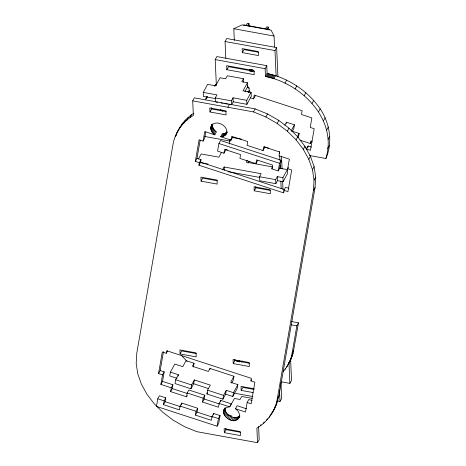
<?xml version="1.0" encoding="UTF-8"?>
<svg xmlns="http://www.w3.org/2000/svg" width="466" height="466" viewBox="0 0 466 466"><rect width="100%" height="100%" fill="white"/><g stroke="black" fill="none" stroke-linecap="round" stroke-linejoin="round"><path stroke-width="0.7" d="M239.792 416.179C234.404 429.786 213.009 409.049 229.592 406.83L231.235 403.812L220.797 400.405L219.148 403.422L218.49 407.232L202.524 402.024L203.188 398.214L204.83 395.197L188.87 389.984L187.221 393.001L186.563 396.816L170.597 391.603L171.261 387.794L172.903 384.776L162.529 381.386L160.881 384.403L171.261 387.794M237.811 419.132L239.46 416.115C233.92 420.099 224.525 414.903 225.142 408.059L223.494 411.076M257.535 442.7L256.882 428.103C267.455 421.864 275.295 411.082 277.282 398.902L313.437 190.518L314.049 180.156L312.453 169.688L308.812 159.337L303.302 149.324L296.079 139.858L287.318 131.167L277.194 123.467L265.865 116.972L253.504 111.91L192.703 100.866L193.361 115.463C182.788 121.702 174.948 132.484 172.956 144.67L136.806 353.053L136.189 363.41L137.785 373.878L141.425 384.229L146.941 394.242L154.164 403.707L162.919 412.398L173.049 420.099L184.373 426.594L196.734 431.656L257.535 442.7L259.183 439.683L258.589 426.477M273.385 410.715L276.693 403.975L278.93 395.884L315.08 187.501L315.698 177.138L314.101 166.671L310.461 156.32L304.945 146.307L297.722 136.841L288.967 128.15L278.837 120.449L267.513 113.954L255.152 108.893L194.351 97.848L192.703 100.866M309.488 155.516L325.897 158.498C336.994 122.372 306.517 89.041 273.961 78.678L265.474 76.441L265.125 68.671L266.773 65.654L216.847 56.584L215.205 59.601L216.364 85.429M325.897 158.498C332.945 142.52 329.852 123.158 320.165 108.828C309.546 93.153 293.452 81.707 275.604 75.661L267.117 73.424L265.474 76.441M210.783 127.282L212.426 124.265C211.983 127.34 214.04 130.177 216.48 131.82L214.832 134.837C211.401 132.758 209.182 127.824 212.094 124.37M158.545 373.575L160.193 370.557L164.183 371.856L162.535 374.874L158.545 373.575L162.296 351.97L166.286 353.275L167.603 350.863M195.359 161.376L197.001 158.358L200.997 159.663L199.349 162.681L195.359 161.376L199.104 139.777L203.1 141.082L204.743 138.058L205.803 131.936M160.193 370.557L163.455 351.743M197.001 158.358L200.147 140.243M157.747 398.785L156.425 406.41L217.086 426.204L218.729 423.186L220.051 415.567L213.667 413.482L212.018 416.499L211.36 420.309L195.394 415.101L196.058 411.286L197.701 408.268L181.74 403.061L180.092 406.078L179.433 409.888L163.467 404.68L164.131 400.871L165.774 397.848L159.389 395.768L157.747 398.785L164.131 400.871M160.881 384.403L162.535 374.874M166.286 353.275L166.723 350.735L251.331 378.345L250.894 380.891L254.885 382.19L251.133 403.795L247.143 402.49L245.489 412.02L235.458 408.746L237.101 405.729L246.467 408.781M284.173 191.625L283.514 192.837L198.906 165.22L199.349 162.681M203.1 141.082L204.749 131.546L214.832 134.837M162.529 381.386L164.183 371.856M198.906 165.22L200.555 162.203L200.997 159.663M163.467 404.68L165.115 401.663L165.774 397.848M193.39 367.051L194.048 363.241L186.068 360.632L182.777 366.666L174.797 364.062L170.41 372.113L169.746 375.922L177.063 378.31M170.597 391.603L172.245 388.586L172.903 384.776M220.593 110.826L220.832 109.428M170.41 372.113L178.391 374.716L175.647 379.743L174.989 383.559L190.949 388.766L193.693 383.739L194.351 379.924L210.317 385.137L207.574 390.164L206.916 393.98L222.876 399.187L225.62 394.16L226.278 390.345L233.466 392.692L237.852 384.642L230.67 382.301L233.955 376.266L210.015 368.449L208.366 371.466L192.406 366.259L194.048 363.241M222.352 111.391L222.597 109.999M178.169 375.986L178.391 374.716M223.96 153.221L224.624 149.411L240.584 154.619L239.926 158.434L255.886 163.642L256.55 159.832L272.517 165.04L271.853 168.849L278.237 170.935L279.885 167.917L281.208 160.292L220.546 140.499L218.898 143.516L217.575 151.135L223.96 153.221L225.608 150.203M181.408 404.966L181.74 403.061M220.645 136.736C223.797 136.963 226.488 134.75 227.321 131.744L225.2 133.218L222.294 133.719L220.645 136.736L231.089 140.144L231.753 136.334L247.714 141.542L247.056 145.357L263.016 150.565L264.665 147.547L264.886 146.277M190.949 388.766L191.613 384.957L194.351 379.924M195.394 415.101L197.042 412.084L197.701 408.268M250.329 97.819L253.591 98.879L254.25 95.07L302.143 110.698L301.479 114.514L311.859 117.898L310.205 127.428L314.195 128.733L310.449 150.332L306.459 149.027L308.102 146.009L311.428 147.099M202.524 402.024L204.172 399.007L204.83 395.197M209.793 369.719L210.015 368.449M213.445 414.752L213.667 413.482M263.016 150.565L263.68 146.755L279.641 151.963L278.983 155.778L289.357 159.162L287.703 168.692L291.693 169.997L287.947 191.596L283.957 190.291L283.514 192.837M220.575 401.675L220.797 400.405M217.086 426.204L218.408 418.585L220.051 415.567M222.876 399.187L223.54 395.378L226.278 390.345M233.955 376.266L233.297 380.075L231.649 383.093M225.62 394.16L232.802 396.502L233.466 392.692M237.852 384.642L237.188 388.458L232.802 396.502M286.246 123.473L286.468 122.203L294.448 124.806L293.79 128.616L292.141 131.633M278.237 170.935L279.559 163.31L281.208 160.292M298.479 137.26L299.143 133.445L291.157 130.841L294.448 124.806M307.88 147.285L308.102 146.009M300.011 140.161L310.391 143.545L310.828 141.006L312.162 141.443M283.782 370.4L283.124 371.606C287.802 366.468 290.935 359.991 292.118 353.146L296.854 325.845L298.502 322.827L291.466 321.552M288.192 364.499L291.139 358.843L293.108 353.164L298.502 322.827M249.019 92.064L249.129 88.849L247.248 85.441M239.134 417.385C240.456 414.076 238.173 410.552 235.458 408.746M176.183 135.524L176.835 133.556L175.193 136.573M206.502 98.408L207.16 96.742M177.115 132.932C180.394 124.783 186.447 117.869 193.856 113.209M225.672 134.761C230.845 126.915 215.665 118.166 211.11 126.181M207.032 96.561L205.733 99.206L207.05 96.788M225.812 58.233L225.061 41.521L226.709 38.503L276.629 47.567L277.934 76.634M176.853 132.851L178.501 129.833M178.857 129.356L180.499 126.338M181.175 126.094L182.823 123.076M183.808 123.065L185.451 120.047M186.726 120.28L188.369 117.263M215.735 98.664L203.415 96.427L203.234 92.402L207.62 84.352L215.676 85.814L220.063 77.77L225.701 78.795L227.344 75.777L243.45 78.702L243.596 82.057M189.912 117.747L191.561 114.729M243.706 25.176L243.875 24.873L269.639 29.55L269.476 29.853M246.287 25.31L247.388 23.3L248.995 23.591L249.124 26.498M214.809 86.163L215.793 84.352L214.156 86.024M247.9 25.607L248.995 23.591M226.837 69.702L226.657 65.677L254.034 70.646L254.215 74.671L226.837 69.702L228.48 66.685L254.453 71.403M215.461 101.932L215.28 97.907L216.923 94.889L203.234 92.402M209.974 111.986L209.793 107.961L225.899 110.885L226.08 114.916L209.974 111.986L211.622 108.968L211.558 107.629M242.332 52.641L242.151 48.615L258.257 51.54L258.438 55.565L242.332 52.641L243.974 49.623L258.682 52.297M211.669 125.232L212.321 124.02M210.708 128.167L212.356 125.15M210.783 129.065L212.426 126.047M265.614 28.822L266.709 26.807L268.323 27.104L268.416 29.282M210.993 129.967L212.636 126.95M211.337 130.87L212.985 127.853M267.222 29.113L268.323 27.104M211.809 131.744L213.451 128.727M212.403 132.594L214.045 129.577M198.458 158.912L201.161 153.961L218.874 157.176L221.571 152.225M213.108 133.398L214.75 130.381M227.891 107.256L229.54 104.238M233.029 97.813L233.21 101.838L231.561 104.856L231.381 100.831L233.029 97.813L246.718 100.295L251.104 92.251L243.054 90.788L247.44 82.738L241.802 81.719L243.45 78.702M213.917 134.156L215.566 131.138M250.236 69.399L249.578 70.605L249.694 69.615M249.654 70.78L250.312 69.574M249.875 71.123L250.533 69.917M250.026 71.286L251.011 69.475M250.522 70.826L251.18 69.62M250.702 70.954L251.36 69.749M250.894 71.071L251.553 69.859M251.092 71.158L251.751 69.952M251.296 71.228L251.955 70.022M251.506 71.281L252.164 70.075M251.716 71.304L252.374 70.098M251.92 71.31L252.578 70.104M252.123 71.292L252.782 70.081M252.31 71.246L252.968 70.04M244.918 91.72L247.621 86.769L247.44 82.738M221.688 136.689L223.336 133.672M222.661 136.521L224.309 133.503M223.558 136.235L225.2 133.218M224.362 135.845L226.01 132.827M225.072 135.35L226.715 132.332M248.559 92.274L249.217 91.068L247.702 91.953M248.832 92.291L249.677 90.858M226.161 134.086L227.146 132.274M248.99 92.216L249.648 91.01M201.096 181.157L200.916 177.127L217.016 180.057L217.197 184.082L201.096 181.157L202.739 178.134L217.441 180.808M276.122 76.016L274.987 50.584L276.629 47.567M233.21 101.838L246.898 104.32L251.285 96.276L251.104 92.251M204.685 136.48L230.023 141.082L231.008 139.276M231.089 140.144L232.738 137.126M253.591 98.879L255.234 95.862M266.412 76.645L268.055 73.628M267.35 76.861L268.993 73.844M268.288 77.082L269.93 74.065M269.226 77.315L270.874 74.298M270.169 77.56L271.818 74.543M271.113 77.816L272.761 74.799M253.504 111.91L255.152 108.893M272.062 78.09L273.705 75.073M222.503 169.997L224.146 166.979L261.187 173.707L259.545 176.725L259.725 180.75L275.825 183.674L277.474 180.657L277.293 176.631L282.926 177.651L287.312 169.607L279.524 168.191M273.012 78.375L274.655 75.358M273.961 78.678L275.604 75.661M265.865 116.972L267.513 113.954M285.011 83.129L286.66 80.111M247.26 160.292L246.252 162.151L272.447 166.904M248.116 163.077L249.129 161.224M295.147 88.872L296.795 85.849M277.194 123.467L278.837 120.449M255.886 163.642L257.535 160.624M284.825 125.22L286.468 122.203M304.211 95.699L305.853 92.682M254.238 190.804L254.057 186.779L270.163 189.703L270.344 193.728L254.238 190.804L255.881 187.786L255.822 186.447M287.318 131.167L288.967 128.15M271.853 168.849L272.511 167.644M312.051 103.423L313.7 100.406M297.454 136.544L299.143 133.445M296.079 139.858L297.722 136.841M180.086 353.956L179.905 349.931L196.011 352.855L196.186 356.88L180.086 353.956L181.728 350.939L196.436 353.612M275.825 183.674L275.645 179.649L277.293 176.631M318.517 111.846L320.165 108.828M287.703 168.692L288.361 167.486M277.474 180.657L283.107 181.682L287.493 173.632L287.312 169.607M303.302 149.324L304.945 146.307M283.957 190.291L285.606 187.274L288.926 188.363M310.391 143.545L311.707 141.134M323.462 120.77L325.105 117.752M308.812 159.337L310.461 156.32M326.73 129.991L328.373 126.973M186.563 396.816L187.221 395.605M328.163 139.317L329.812 136.299M312.453 169.688L314.101 166.671M327.621 148.555L329.27 145.538M314.049 180.156L315.698 177.138M313.437 190.518L315.08 187.501M206.916 393.98L207.597 392.722M233.227 363.608L233.047 359.583L249.153 362.507L249.333 366.532L233.227 363.608L234.876 360.591L234.812 359.251M241.633 362.181L242.291 360.975M223.721 410.243L225.037 407.826M223.424 412.259L225.072 409.241M223.61 413.453L225.259 410.435M224.03 414.635L225.672 411.618M224.664 415.783L226.307 412.76M230.041 406.509L234.427 398.459L240.066 399.484L241.708 396.467L252.211 398.372M225.492 416.86L227.14 413.843M253.125 392.582L241.19 390.415L242.838 387.397L254.069 389.436M226.499 417.851L228.142 414.833M227.658 418.724L229.307 415.707M228.957 419.464L230.606 416.447M230.635 416.785L231.293 415.579L227.868 414.956M250.894 380.891L251.547 379.679M230.373 420.029L232.021 417.012M224.344 432.681L224.163 428.656L240.264 431.58L240.444 435.605L224.344 432.681L225.987 429.664L225.928 428.318M231.829 420.396L233.472 417.379M233.227 420.542L234.876 417.524M234.555 420.478L236.198 417.46M235.779 420.216L237.421 417.198M236.874 419.767L238.516 416.75M238.575 418.34L239.891 415.922M247.143 402.49L248.792 399.473L252.118 400.556M292.118 353.146L293.761 350.129M291.466 356.181L293.108 353.164M284.994 369.375L285.652 368.169M290.586 359.088L292.234 356.071M286.689 367.01L289.835 361.482M289.491 361.861L291.139 358.843M260.325 425.819L260.983 424.613M263.517 423.285L264.175 422.08M277.282 398.902L278.93 395.884M266.435 420.501L267.42 418.689M276.355 403.055L277.998 400.038M269.063 417.472L270.711 414.455M275.051 406.993L276.693 403.975M271.387 414.21L275.033 407.698M277.165 400.941L280.019 401.459L281.668 398.442L280.957 382.662M281.336 381.8L289.893 383.355L291.535 380.338L290.592 359.269M271.87 412.824L273.029 411.193M252.432 71.589L252.485 70.127M234.322 40.361L233.804 28.735L242.099 24.884L271.084 30.144L274.06 36.051L274.55 46.95M233.804 28.735L274.06 36.051M225.061 41.521L274.987 50.584M215.205 59.601L265.125 68.671M215.28 97.907L231.381 100.831M216.16 102.054L217.558 102.31M221.059 102.945L222.463 103.202M223.861 103.458L227.361 104.093M228.765 104.343L230.163 104.6M211.622 108.968L226.325 111.642M232.65 137.569L241.772 139.223M264.531 147.349L268.812 148.13M225.375 149.516L227.49 149.895M200.997 162.774L208.046 164.055M259.545 176.725L275.645 179.649M227.891 171.651L259.941 177.47M255.881 187.786L270.589 190.46M291.227 324.825L296.854 325.845M234.876 360.591L249.578 363.259M254.349 388.813L241.009 386.39L241.19 390.415M234.375 393.17L252.922 396.537M225.987 429.664L240.689 432.332M247.359 87.398L249.409 88.068M305.597 147.879L306.972 148.328M218.898 143.516L279.559 163.31M200.555 162.203L284.476 189.592M234.41 360.294L239.198 361.861M193.693 383.739L208.325 388.516M175.647 379.743L191.613 384.957M207.574 390.164L223.54 395.378M187.221 393.001L203.188 398.214M219.148 403.422L229.592 406.83M172.245 388.586L187.542 393.578M204.172 399.007L219.469 403.999M180.092 406.078L196.058 411.286M212.018 416.499L218.408 418.585M165.115 401.663L180.412 406.655M197.042 412.084L212.339 417.076M187.093 361.5L181.449 355.395M282.926 177.651L283.107 181.682M281.511 156.553L282.064 168.908M282.617 181.257L282.978 189.248M279.507 151.578L279.606 153.757M279.705 155.941L279.897 160.298M280.124 165.383L280.258 168.29M280.841 181.367L281.167 188.637M288.949 362.286L289.893 383.355M266.773 65.654L267.117 73.424M279.507 389.984L280.019 401.459M246.718 100.295L246.898 104.32M229.959 139.742L230.023 141.082M229.522 141.058L229.651 143.965M239.349 360.486L239.419 361.936M224.146 166.979L224.297 170.335"/></g></svg>
